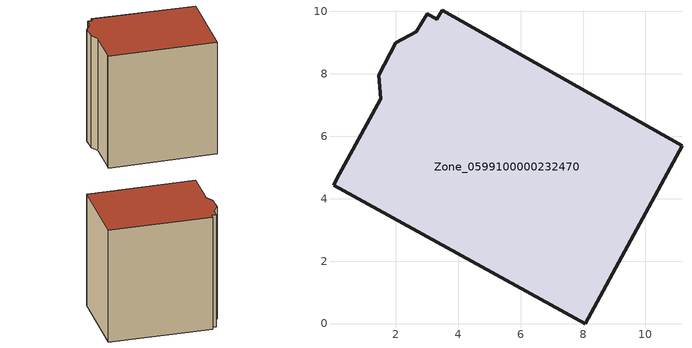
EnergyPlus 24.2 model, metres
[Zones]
Zone_0599100000232470
 floor ground (C_G): 0,4.43 0.1,4.61 1.52,7.21 1.45,7.95 2,8.99 2.65,9.35 3.01,9.93 3.31,9.75 3.49,10.03 11.17,5.69 8.07,0 z0.2
 wall outside (C_F): 0,4.43 8.07,0 11.17,5.69 3.49,10.03 3.31,9.75 3.01,9.93 2.65,9.35 2,8.99 1.45,7.95 1.52,7.21 0.1,4.61 0,4.43 z0.2:10.55
 roof outside (C_R): 0.1,4.61 0,4.43 8.07,0 11.17,5.69 3.49,10.03 3.31,9.75 3.01,9.93 2.65,9.35 2,8.99 1.45,7.95 1.52,7.21 z10.55
[BUILDING]
Pand.0599100000232470: North Axis=0; Terrain=City; Loads Convergence Tolerance Value=0.04; Temperature Convergence Tolerance Value=0.4; Solar Distribution=FullExterior; Maximum Number of Warmup Days=25; Minimum Number of Warmup Days=1
[Site:Location]
Rotterdam.The.Hague.AP_ZH_NLD Design_Conditions: Latitude=51.96; Longitude=4.45; Time Zone=1; Elevation=-4.5
[SITE:GROUNDTEMPERATURE:BUILDINGSURFACE]
18, 18, 18, 18, 18, 18, 18, 18, 18, 18, 18, 18
[MATERIAL] Thermal Absorptance=0.9; Solar Absorptance=0.7; Visible Absorptance=0.7
Name | Roughness | Thickness | Conductivity | Density | Specific Heat
G.D.1965 | MediumSmooth | 0.15 | 1 | 540 | 1210
F.D.1965 | Rough | 0.3 | 0.857143 | 1920 | 840
R.D.1965 | MediumRough | 0.2 | 0.08 | 1500 | 1000
[CONSTRUCTION]
C_G: G.D.1965
C_F: F.D.1965
C_R: R.D.1965
[ZONE]
Zone_0599100000232470: Type=1; Multiplier=1; Ceiling Height=Autocalculate; Volume=Autocalculate; Floor Area=autocalculate; Part of Total Floor Area=Yes
[ZONEINFILTRATION:DESIGNFLOWRATE]
Infil_Zone_0599100000232470: Zone or ZoneList or Space or SpaceList=Zone_0599100000232470; Schedule=AlwaysOn; Design Flow Rate Calculation Method=Flow/Area; Flow Rate per Floor Area=0.0042; Constant Term Coefficient=1; Temperature Term Coefficient=0; Velocity Term Coefficient=0; Velocity Squared Term Coefficient=0
[HVACTEMPLATE:ZONE:IDEALLOADSAIRSYSTEM]
Zone_0599100000232470: Maximum Heating Supply Air Temperature=50; Minimum Cooling Supply Air Temperature=13; Maximum Heating Supply Air Humidity Ratio=0.0156; Minimum Cooling Supply Air Humidity Ratio=0.0077; Heating Limit=NoLimit; Cooling Limit=NoLimit; Dehumidification Control Type=ConstantSensibleHeatRatio; Cooling Sensible Heat Ratio=0.7; Dehumidification Setpoint=60; Humidification Control Type=None; Humidification Setpoint=30; Outdoor Air Method=None; Outdoor Air Flow Rate per Person=0.00944; Outdoor Air Flow Rate per Zone Floor Area=0; Outdoor Air Flow Rate per Zone=0; Demand Controlled Ventilation Type=None; Outdoor Air Economizer Type=NoEconomizer; Heat Recovery Type=None; Sensible Heat Recovery Effectiveness=0.7; Latent Heat Recovery Effectiveness=0.65
[ZONECONTROL:THERMOSTAT]
ThermostatControl_Zone_0599100000232470: Zone or ZoneList=Zone_0599100000232470; Control Type Schedule=DualSetpointControlType; Control 1=Thermostat_Zone_0599100000232470; Temperature Difference Between Cutout And Setpoint=0
[THERMOSTATSETPOINT:DUALSETPOINT]
Thermostat_Zone_0599100000232470: Heating Setpoint Temperature Schedule=HeatingSetpoint_Zone_0599100000232470; Cooling Setpoint Temperature Schedule=CoolingSetpoint_Zone_0599100000232470
[SCHEDULE:COMPACT]
HeatingSetpoint_Zone_0599100000232470: Through: 12/31, For: AllDays, Until: 24:00, 21
CoolingSetpoint_Zone_0599100000232470: Through: 12/31, For: AllDays, Until: 24:00, 24
DualSetpointControlType: Through: 12/31, For: AllDays, Until: 24:00, 4
AlwaysOn: Through: 12/31, For: AllDays, Until: 24:00, 1
